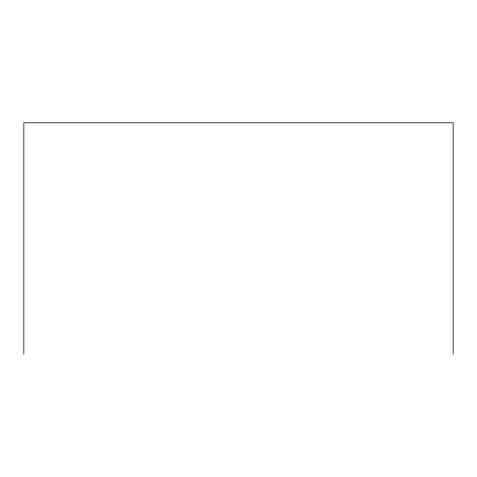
<?xml version="1.0" encoding="UTF-8"?>
<svg xmlns="http://www.w3.org/2000/svg" width="477" height="477" viewBox="0 0 477 477"><rect width="100%" height="100%" fill="white"/><g stroke="black" fill="none" stroke-linecap="round" stroke-linejoin="round"><path stroke-width="0.72" d="M453.15 354.202L453.15 122.798L23.85 122.798L23.85 354.202"/></g></svg>
